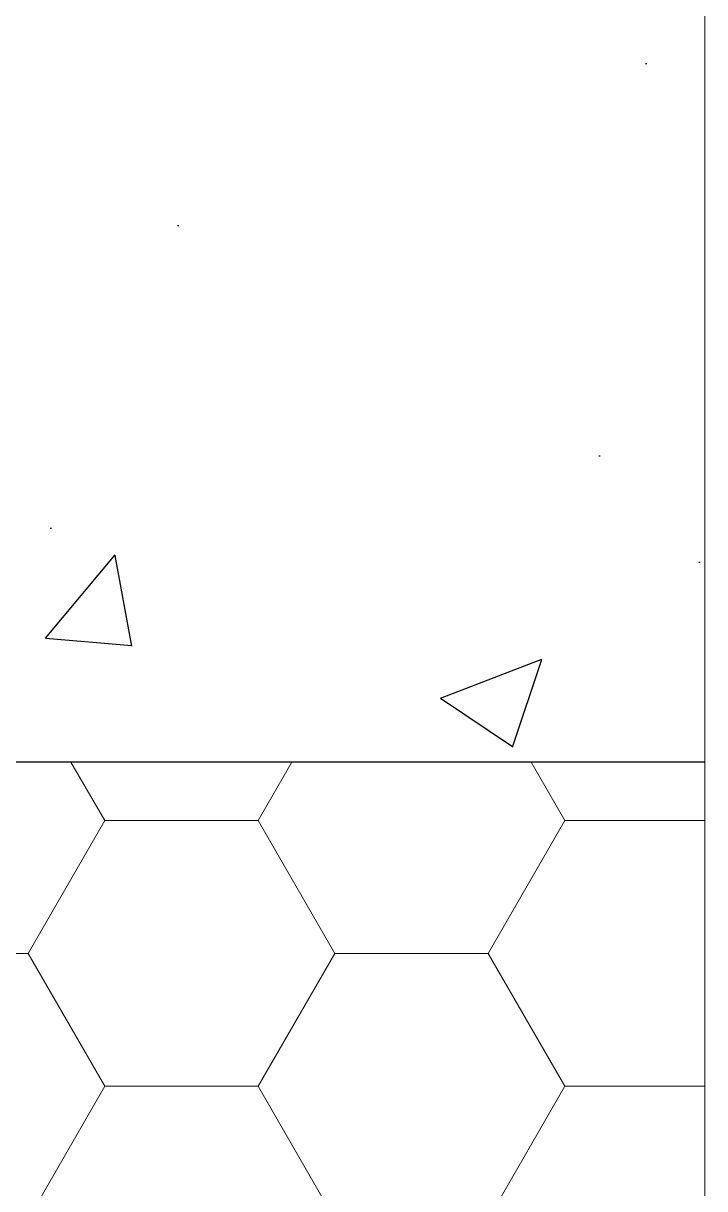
# Model space of a CAD drawing. Header units: millimetres. Extents: x -20000 to 230000, y -17405 to 25402.
# Drawn here: x 75429.5 to 75500, y -13896.2 to -13775.6 of the extents above; entities that cross this region are included whole.
import ezdxf

# ---------------------------------------------------------------- set-up
doc = ezdxf.new("R2010")
doc.units = ezdxf.units.MM
doc.layers.get('0').update_dxf_attribs({"lineweight": 13})
doc.layers.add('0 - Invisible', color=43, linetype='Continuous', lineweight=0, plot=False)
for name, color, linetype, lineweight in [('1 - BETON', 251, 'Continuous', 25), ('1 - Isolant', 132, 'Continuous', 13), ('1 - Platre', 252, 'Continuous', 13)]:
    doc.layers.add(name, color=color, linetype=linetype, lineweight=lineweight)

# ---------------------------------------------------------------- blocks, each defined once
blk = doc.blocks.new('*U437')
at = {"layer": '1 - Isolant'}
h = blk.add_hatch(dxfattribs=at)
h.set_pattern_fill('HONEY', color=256, scale=5)
h.set_pattern_definition([(0, (47.49993897719287, -1.4210854715202e-14), (23.8125, 13.748153225), [15.875, -31.75]), (120, (47.49993897719287, -1.4210854715202e-14), (-23.81249994797095, 13.74815331511695), [15.87499999999996, -31.74999999999991]), (59.99999999999999, (47.49993897719287, -1.4210854715202e-14), (5.202904551637744e-08, 27.49630654011694), [-31.75, 15.875])])
h.paths.add_polyline_path([(150.0000385328185, -87.00000000000001), (150.0000385328185, 0), (7.499900444374376, 0), (7.499900444374376, -87.00000000000001)])
at = {"layer": '1 - Platre'}
h = blk.add_hatch(dxfattribs=at)
h.set_pattern_fill('AR-SAND', color=256, scale=0.1)
h.set_pattern_definition([(37.50000000000001, (47.49993897719287, -1.4210854715202e-14), (-0.1600031295984046, 4.894132373293424), [0, -3.860800000000001, 0, -4.318000000000001, 0, -4.1275]), (7.499999999999999, (47.49993897719287, -1.4210854715202e-14), (4.495232831380027, 7.168251005683543), [0, -2.0828, 0, -3.4798, 0, -1.3335]), (327.5, (44.37573897719287, -1.4210854715202e-14), (7.90992370241458, 0.01437184678545691), [0, -1.27, 0, -4.572, 0, -5.969]), (317.5, (44.37573897719287, -1.4210854715202e-14), (7.635564524722972, 2.229293232572162), [0, -0.635, 0, -2.9972, 0, -3.429])])
h.paths.add_polyline_path([(150.0000385328185, -100), (150.0000385328185, -87.00000000000001), (7.499900444374376, -87.00000000000001), (7.499900444374376, -100)])
at = {"layer": '0 - Invisible'}
for points in [[(150.0000385328185, -87.00000000000001), (150.0000385328185, 0)], [(150.0000385328185, -100), (150.0000385328185, -87.00000000000001)]]:
    blk.add_lwpolyline(points, dxfattribs=at)
at = {"layer": '1 - Isolant'}
blk.add_lwpolyline([(150.0000385328185, 0), (7.499900444374376, 0), (7.499900444374376, -87.00000000000001), (150.0000385328185, -87.00000000000001)], dxfattribs=at)
at = {"layer": '1 - Platre'}
blk.add_lwpolyline([(150.0000385328185, -87.00000000000001), (7.499900444374376, -87.00000000000001), (7.499900444374376, -100), (150.0000385328185, -100)], dxfattribs=at)
blk = doc.blocks.new('*U435')
at = {"layer": '1 - BETON'}
h = blk.add_hatch(dxfattribs=at)
h.set_pattern_fill('CONCRETE', color=256, scale=15, style=0, pattern_type=2)
h.set_pattern_definition([(49.99999999999999, (-49.99996146718152, -20.00000000000003), (107.589027390113, -9.412820247389266), [11.25, -123.75]), (355, (-49.99996146718152, -20.00000000000003), (-20.81270004195, 112.8288200550018), [9, -99]), (100.4514, (-41.03420946718152, -20.78440100000003), (86.77640725710323, 103.415931309143), [9.5610285, -105.1713168]), (46.18420000000002, (-49.99996146718152, 9.999999999999977), (160.0861572938467, -24.82785214935271), [16.87499999999996, -185.6249999999997]), (96.6356, (-36.65944971718152, 7.931003949999974), (140.1994058323055, 146.1176806350663), [14.3415432, -157.75695]), (351.1842, (-49.99996146718152, 9.999999999999977), (140.1992917700441, 146.1177901387987), [13.5, -148.5]), (21, (-34.99996146718152, 2.499999999999975), (89.53605781776925, -60.39283359980082), [11.25, -123.75]), (326.0000000000001, (-34.99996146718152, 2.499999999999975), (36.49729978823726, 108.772506757028), [9, -99]), (71.4514, (-27.53862651718151, -2.532740900000025), (126.0333942872235, 48.37957450649286), [9.5610285, -105.1713168]), (37.50000000000001, (-49.99996146718152, -20.00000000000003), (1.8239782975936, 49.93407807469672), [0, -97.8, 0, -100.5, 0, -99.375]), (7.499999999999999, (-49.99996146718152, -20.00000000000003), (39.46043061632229, 59.16175678235403), [0, -57.3, 0, -95.55, 0, -37.875]), (327.5, (-83.44996146718152, -20.00000000000003), (80.07336542586135, -3.383230760156963), [0, -37.5, 0, -117, 0, -155.25]), (317.5, (-98.44996146718152, -20.00000000000003), (87.47792540135794, 15.01574734984766), [0, -48.75, 0, -77.69999999999999, 0, -110.25])])
h.paths.add_polyline_path([(150.0000385328185, 179.9999999999999), (150.0000385328185, 0), (0, 0), (0, 180)])
at = {"layer": '0 - Invisible'}
blk.add_lwpolyline([(150.0000385328185, 179.9999999999999), (150.0000385328185, 0)], dxfattribs=at)
at = {"layer": '1 - BETON'}
blk.add_lwpolyline([(150.0000385328185, 0), (0, 0), (0, 180), (150.0000385328185, 179.9999999999999)], dxfattribs=at)

msp = doc.modelspace()

# ---------------------------------------------------------------- block references
for name in ['*U435', '*U437']:
    msp.add_blockref(name, (75350, -13852.07159325538))

doc.saveas('drawing.dxf')
